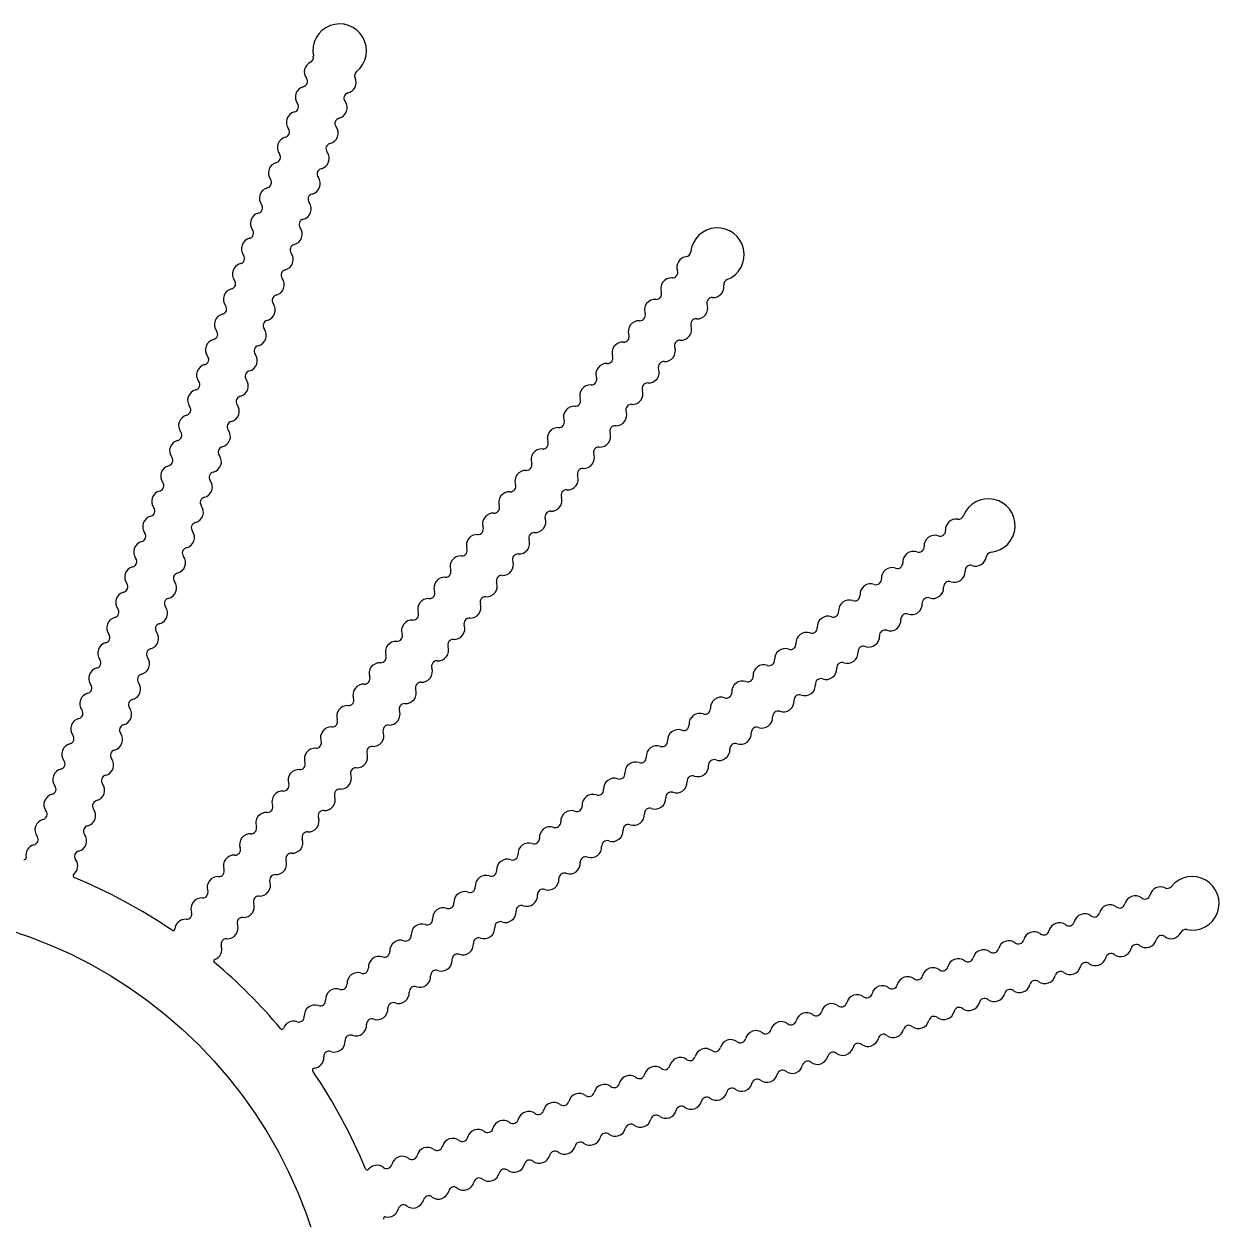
# Model space of a CAD drawing. Extents: x 1169.4 to 1249.4, y 450.2 to 530.2.
# Drawn here: x 1213.76 to 1247.18, y 494.47 to 527.89 of the extents above; entities that cross this region are included whole.
import ezdxf

# ---------------------------------------------------------------- set-up
doc = ezdxf.new("R2010")
doc.units = 0
doc.layers.get('0').update_dxf_attribs({"linetype": 'CONTINUOUS'})

msp = doc.modelspace()

# ---------------------------------------------------------------- linework, layer by layer
msp.add_circle((1209.442, 490.155), 13)
for centre, radius, start, end in [((1222.585, 527.14), 0.75, 309.1358, 191.7407), ((1221.897, 526.55), 0.3, 115.575, 216.883), ((1221.703, 526.956), 0.15, 295.575, 11.7407), ((1221.535, 526.281), 0.152, 282.4605, 35.9666), ((1222.746, 526.249), 0.3, 283.9929, 25.3024), ((1223.153, 526.441), 0.15, 129.1358, 205.3024), ((1221.646, 525.844), 0.3, 105.2427, 216.5865), ((1222.495, 525.542), 0.3, 284.2893, 35.6332), ((1222.857, 525.811), 0.152, 104.9093, 218.4154), ((1221.395, 525.137), 0.3, 104.2883, 216.5865), ((1221.284, 525.575), 0.152, 284.2883, 36.5865), ((1222.606, 525.105), 0.152, 104.2893, 216.5875), ((1221.144, 524.431), 0.3, 104.29, 216.5849), ((1221.033, 524.868), 0.152, 284.2851, 36.5865), ((1222.244, 524.836), 0.3, 284.2893, 36.5875), ((1222.355, 524.398), 0.152, 104.2893, 216.5907), ((1220.781, 524.161), 0.152, 284.2849, 36.5898), ((1221.993, 524.129), 0.3, 284.291, 36.5859), ((1220.893, 523.724), 0.3, 104.2901, 216.585), ((1222.104, 523.691), 0.152, 104.2861, 216.5909), ((1220.53, 523.455), 0.152, 284.2883, 36.5896), ((1221.742, 523.422), 0.3, 284.2909, 36.5858), ((1220.642, 523.017), 0.3, 104.2883, 216.5865), ((1221.853, 522.985), 0.152, 104.2863, 216.5875), ((1220.279, 522.748), 0.152, 284.2883, 36.5865), ((1221.49, 522.716), 0.3, 284.2893, 36.5875), ((1220.391, 522.311), 0.3, 104.2883, 216.5865), ((1221.602, 522.278), 0.152, 104.2893, 216.5875), ((1220.028, 522.041), 0.152, 284.2883, 36.5865), ((1221.239, 522.009), 0.3, 284.2893, 36.5875), ((1233.148, 521.438), 0.75, 291.5481, 174.1529), ((1220.14, 521.604), 0.3, 104.2883, 216.5865), ((1221.351, 521.572), 0.152, 104.2893, 216.5875), ((1219.777, 521.335), 0.152, 284.2883, 36.5865), ((1220.988, 521.302), 0.3, 284.2893, 36.5875), ((1232.315, 521.084), 0.3, 97.9873, 199.2953), ((1232.252, 521.53), 0.15, 277.9873, 354.1529), ((1219.889, 520.897), 0.3, 104.2883, 216.5865), ((1219.526, 520.628), 0.152, 284.2883, 36.5865), ((1220.737, 520.596), 0.3, 284.2893, 36.5875), ((1221.1, 520.865), 0.152, 104.2893, 216.5875), ((1231.862, 520.486), 0.3, 87.655, 198.9988), ((1231.888, 520.937), 0.152, 264.8727, 18.3788), ((1233.478, 520.6), 0.15, 111.5481, 187.7146), ((1219.637, 520.191), 0.3, 104.2883, 216.5865), ((1231.435, 520.339), 0.152, 266.7006, 18.9988), ((1233.033, 520.54), 0.3, 266.4051, 7.7146), ((1220.486, 519.889), 0.3, 284.2893, 36.5875), ((1220.849, 520.158), 0.152, 104.2893, 216.5875), ((1231.409, 519.888), 0.3, 86.7006, 198.9988), ((1232.58, 519.942), 0.3, 266.7016, 18.0454), ((1233.007, 520.089), 0.152, 87.3216, 200.8277), ((1219.386, 519.484), 0.3, 104.29, 216.5865), ((1219.275, 519.922), 0.152, 284.285, 36.5865), ((1230.982, 519.741), 0.152, 266.6974, 18.9988), ((1220.235, 519.182), 0.3, 284.2893, 36.5859), ((1220.597, 519.452), 0.152, 104.2893, 216.5909), ((1230.956, 519.291), 0.3, 86.7022, 198.9972), ((1232.127, 519.345), 0.3, 266.7016, 18.9998), ((1232.554, 519.492), 0.152, 86.7016, 198.9998), ((1219.135, 518.777), 0.3, 104.2883, 216.5846), ((1219.024, 519.215), 0.152, 284.2883, 36.5865), ((1230.529, 519.144), 0.152, 266.6972, 19.0021), ((1232.101, 518.894), 0.152, 86.7016, 199.003), ((1220.346, 518.745), 0.152, 104.2893, 216.5875), ((1230.503, 518.693), 0.3, 86.7023, 198.9973), ((1231.674, 518.747), 0.3, 266.7032, 18.9982), ((1218.884, 518.071), 0.3, 104.2899, 216.5847), ((1218.773, 518.508), 0.152, 284.2852, 36.5904), ((1219.984, 518.476), 0.3, 284.2913, 36.5875), ((1230.05, 518.095), 0.3, 86.7006, 198.9988), ((1230.076, 518.546), 0.152, 266.7006, 19.0019), ((1231.648, 518.296), 0.152, 86.6983, 199.0032), ((1220.095, 518.038), 0.152, 104.2854, 216.5907), ((1231.221, 518.149), 0.3, 266.7031, 18.9981), ((1218.522, 517.802), 0.152, 284.2847, 36.5903), ((1219.733, 517.769), 0.3, 284.2912, 36.5859), ((1229.597, 517.497), 0.3, 86.7006, 198.9988), ((1229.623, 517.948), 0.152, 266.7006, 18.9988), ((1231.195, 517.698), 0.152, 86.6985, 198.9998), ((1218.633, 517.364), 0.3, 104.2902, 216.5865), ((1219.844, 517.332), 0.152, 104.2856, 216.5912), ((1229.171, 517.35), 0.152, 266.7006, 18.9988), ((1230.768, 517.551), 0.3, 266.7016, 18.9998), ((1218.27, 517.095), 0.152, 284.2883, 36.5865), ((1219.482, 517.062), 0.3, 284.2893, 36.5857), ((1229.145, 516.9), 0.3, 86.7006, 198.9988), ((1230.315, 516.954), 0.3, 266.7016, 18.9998), ((1230.742, 517.101), 0.152, 86.7016, 198.9998), ((1218.382, 516.657), 0.3, 104.2883, 216.5844), ((1219.593, 516.625), 0.152, 104.2893, 216.5875), ((1228.718, 516.753), 0.152, 266.7006, 18.9988), ((1218.019, 516.388), 0.152, 284.2883, 36.5907), ((1219.231, 516.356), 0.3, 284.2914, 36.5875), ((1228.692, 516.302), 0.3, 86.7006, 198.9988), ((1229.862, 516.356), 0.3, 266.7016, 18.9998), ((1230.289, 516.503), 0.152, 86.7016, 198.9998), ((1218.131, 515.951), 0.3, 104.2883, 216.5865), ((1219.342, 515.918), 0.152, 104.2852, 216.5875), ((1228.265, 516.155), 0.152, 266.7006, 18.9988), ((1229.836, 515.905), 0.152, 86.7016, 198.9998), ((1217.768, 515.682), 0.152, 284.2883, 36.5865), ((1218.979, 515.649), 0.3, 284.2893, 36.5875), ((1228.239, 515.704), 0.3, 86.7006, 198.9988), ((1229.41, 515.758), 0.3, 266.7016, 18.9998), ((1217.88, 515.244), 0.3, 104.2883, 216.5865), ((1219.091, 515.212), 0.152, 104.2893, 216.5875), ((1227.786, 515.106), 0.3, 86.7023, 198.9988), ((1227.812, 515.557), 0.152, 266.6973, 18.9988), ((1229.384, 515.307), 0.152, 86.7016, 198.9998), ((1217.517, 514.975), 0.152, 284.2883, 36.5865), ((1218.728, 514.943), 0.3, 284.2893, 36.5875), ((1227.359, 514.959), 0.152, 266.7006, 18.9988), ((1228.957, 515.16), 0.3, 266.7016, 18.9998), ((1217.629, 514.537), 0.3, 104.2883, 216.5845), ((1227.333, 514.509), 0.3, 86.7006, 198.9968), ((1228.931, 514.71), 0.152, 86.7016, 199.0031), ((1217.266, 514.268), 0.152, 284.2835, 36.5907), ((1218.477, 514.236), 0.3, 284.2914, 36.5875), ((1218.84, 514.505), 0.152, 104.2893, 216.5875), ((1226.906, 514.362), 0.152, 266.6974, 19.0027), ((1228.504, 514.563), 0.3, 266.7016, 18.9981), ((1240.724, 513.862), 0.75, 275.8565, 158.4613), ((1217.377, 513.831), 0.3, 104.2908, 216.5842), ((1226.88, 513.911), 0.3, 86.7022, 198.9969), ((1228.051, 513.965), 0.3, 266.7036, 18.9998), ((1228.478, 514.112), 0.152, 86.7016, 198.9998), ((1239.826, 513.746), 0.3, 82.2957, 183.6037), ((1239.887, 514.192), 0.15, 262.2957, 338.4613), ((1218.226, 513.529), 0.3, 284.2917, 36.5851), ((1218.589, 513.798), 0.152, 104.2852, 216.5924), ((1226.453, 513.764), 0.152, 266.6969, 19.0025), ((1239.376, 513.72), 0.152, 249.1811, 2.6872), ((1217.126, 513.124), 0.3, 104.2905, 216.585), ((1217.015, 513.562), 0.152, 284.284, 36.5912), ((1226.427, 513.313), 0.3, 86.7025, 198.9988), ((1227.598, 513.367), 0.3, 266.7035, 18.9982), ((1228.025, 513.514), 0.152, 86.6977, 199.003), ((1239.229, 513.293), 0.3, 71.9634, 183.3072), ((1217.975, 512.823), 0.3, 284.2909, 36.5853), ((1218.338, 513.092), 0.152, 104.2846, 216.5919), ((1225.974, 512.716), 0.3, 86.7006, 198.9967), ((1226, 513.166), 0.152, 266.7006, 18.9988), ((1227.572, 512.916), 0.152, 86.6979, 199.0035), ((1238.631, 512.84), 0.3, 71.009, 183.3072), ((1238.778, 513.267), 0.152, 251.009, 3.3072), ((1240.816, 512.966), 0.15, 95.8565, 172.023), ((1216.875, 512.418), 0.3, 104.2883, 216.5846), ((1216.764, 512.855), 0.152, 284.2883, 36.5896), ((1227.145, 512.769), 0.3, 266.7016, 18.9979), ((1238.033, 512.387), 0.3, 71.0106, 183.3055), ((1238.18, 512.814), 0.152, 251.0058, 3.3072), ((1240.224, 512.602), 0.152, 71.6299, 185.1361), ((1240.37, 513.029), 0.3, 250.7135, 352.023), ((1218.087, 512.385), 0.152, 104.2862, 216.5875), ((1225.521, 512.118), 0.3, 86.7006, 198.9988), ((1225.547, 512.569), 0.152, 266.7006, 19.003), ((1227.119, 512.319), 0.152, 86.7016, 198.9998), ((1237.583, 512.361), 0.152, 251.0056, 3.3105), ((1239.773, 512.576), 0.3, 251.01, 2.3538), ((1216.624, 511.711), 0.3, 104.2883, 216.5865), ((1216.513, 512.148), 0.152, 284.2883, 36.5904), ((1217.724, 512.116), 0.3, 284.2913, 36.5875), ((1225.095, 511.971), 0.152, 266.7006, 18.9988), ((1226.692, 512.172), 0.3, 266.7037, 18.9998), ((1237.436, 511.934), 0.3, 71.0107, 183.3056), ((1239.175, 512.123), 0.3, 251.01, 3.3082), ((1239.626, 512.149), 0.152, 71.01, 183.3082), ((1217.835, 511.678), 0.152, 104.2855, 216.5875), ((1225.069, 511.52), 0.3, 86.7006, 198.9988), ((1226.239, 511.574), 0.3, 266.7016, 18.9998), ((1226.666, 511.721), 0.152, 86.6974, 198.9998), ((1236.838, 511.481), 0.3, 71.009, 183.3072), ((1236.985, 511.908), 0.152, 251.009, 3.3103), ((1238.577, 511.67), 0.3, 251.0116, 3.3066), ((1239.028, 511.696), 0.152, 71.01, 183.3114), ((1216.262, 511.442), 0.152, 284.2883, 36.5865), ((1217.473, 511.409), 0.3, 284.2893, 36.5875), ((1224.642, 511.373), 0.152, 266.7006, 18.9988), ((1236.24, 511.028), 0.3, 71.009, 183.3072), ((1236.387, 511.455), 0.152, 251.009, 3.3072), ((1238.43, 511.243), 0.152, 71.0067, 183.3116), ((1216.373, 511.004), 0.3, 104.2883, 216.5865), ((1217.584, 510.972), 0.152, 104.2893, 216.5875), ((1224.616, 510.922), 0.3, 86.7006, 198.9967), ((1225.786, 510.976), 0.3, 266.7016, 18.9998), ((1226.213, 511.123), 0.152, 86.7016, 198.9998), ((1235.79, 511.002), 0.152, 251.009, 3.3072), ((1237.98, 511.217), 0.3, 251.0115, 3.3065), ((1216.011, 510.735), 0.152, 284.2883, 36.5865), ((1217.222, 510.703), 0.3, 284.2893, 36.5875), ((1224.189, 510.775), 0.152, 266.6957, 19.0029), ((1225.76, 510.525), 0.152, 86.7016, 198.9998), ((1235.643, 510.575), 0.3, 71.009, 183.3072), ((1237.382, 510.764), 0.3, 251.01, 3.3082), ((1237.833, 510.79), 0.152, 71.0069, 183.3082), ((1216.122, 510.298), 0.3, 104.2883, 216.5865), ((1217.333, 510.265), 0.152, 104.2893, 216.5875), ((1224.163, 510.325), 0.3, 86.7031, 198.9964), ((1225.334, 510.378), 0.3, 266.7037, 18.9998), ((1235.045, 510.122), 0.3, 71.009, 183.3072), ((1235.192, 510.549), 0.152, 251.009, 3.3072), ((1236.784, 510.311), 0.3, 251.01, 3.3082), ((1237.235, 510.337), 0.152, 71.01, 183.3082), ((1215.759, 510.028), 0.152, 284.2883, 36.5865), ((1216.971, 509.996), 0.3, 284.2893, 36.5875), ((1223.71, 509.727), 0.3, 86.7028, 198.9973), ((1223.736, 510.178), 0.152, 266.6963, 19.0035), ((1225.308, 509.928), 0.152, 86.6975, 199.0047), ((1234.594, 510.096), 0.152, 251.009, 3.3072), ((1236.637, 509.884), 0.152, 71.01, 183.3082), ((1215.871, 509.591), 0.3, 104.2883, 216.5849), ((1217.082, 509.558), 0.152, 104.2893, 216.5875), ((1224.881, 509.781), 0.3, 266.704, 18.9973), ((1234.447, 509.67), 0.3, 71.009, 183.3072), ((1236.187, 509.858), 0.3, 251.01, 3.3082), ((1215.508, 509.322), 0.152, 284.2883, 36.5898), ((1216.72, 509.289), 0.3, 284.291, 36.5875), ((1223.257, 509.129), 0.3, 86.7006, 198.9969), ((1223.283, 509.58), 0.152, 266.7006, 19.0019), ((1224.855, 509.33), 0.152, 86.6969, 199.0041), ((1233.85, 509.217), 0.3, 71.0107, 183.3072), ((1233.997, 509.643), 0.152, 251.0057, 3.3072), ((1235.589, 509.405), 0.3, 251.01, 3.3082), ((1236.04, 509.431), 0.152, 71.01, 183.3082), ((1215.62, 508.884), 0.3, 104.2883, 216.5843), ((1216.831, 508.852), 0.152, 104.2861, 216.5875), ((1222.83, 508.982), 0.152, 266.7006, 19.0026), ((1224.428, 509.183), 0.3, 266.7031, 18.9976), ((1233.252, 508.764), 0.3, 71.009, 183.3052), ((1233.399, 509.19), 0.152, 251.009, 3.3072), ((1235.442, 508.978), 0.152, 71.01, 183.3082), ((1215.257, 508.615), 0.152, 284.2849, 36.591), ((1216.469, 508.583), 0.3, 284.2916, 36.5875), ((1222.804, 508.531), 0.3, 86.7006, 198.9988), ((1223.975, 508.585), 0.3, 266.7035, 18.9998), ((1224.402, 508.732), 0.152, 86.6985, 198.9998), ((1232.801, 508.738), 0.152, 251.0058, 3.3111), ((1234.844, 508.525), 0.152, 71.01, 183.3115), ((1234.991, 508.952), 0.3, 251.01, 3.3082), ((1215.369, 508.178), 0.3, 104.2901, 216.5865), ((1222.377, 508.384), 0.152, 266.7006, 18.9988), ((1232.654, 508.311), 0.3, 71.0106, 183.3053), ((1234.394, 508.499), 0.3, 251.01, 3.3065), ((1215.006, 507.909), 0.152, 284.2883, 36.5865), ((1216.217, 507.876), 0.3, 284.2893, 36.5858), ((1216.58, 508.145), 0.152, 104.2849, 216.591), ((1222.351, 507.934), 0.3, 86.7006, 198.9988), ((1223.522, 507.987), 0.3, 266.7016, 18.9998), ((1223.949, 508.134), 0.152, 86.6978, 198.9998), ((1232.057, 507.858), 0.3, 71.0109, 183.3072), ((1232.204, 508.285), 0.152, 251.0053, 3.3109), ((1233.796, 508.046), 0.3, 251.0119, 3.3082), ((1234.247, 508.072), 0.152, 71.01, 183.3082), ((1215.118, 507.471), 0.3, 104.2883, 216.5865), ((1221.924, 507.787), 0.152, 266.7006, 18.9988), ((1223.496, 507.537), 0.152, 86.7016, 198.9998), ((1231.459, 507.405), 0.3, 71.009, 183.3051), ((1231.606, 507.832), 0.152, 251.009, 3.3072), ((1233.649, 507.619), 0.152, 71.0061, 183.3113), ((1215.966, 507.169), 0.3, 284.2893, 36.5875), ((1216.329, 507.439), 0.152, 104.2893, 216.5875), ((1221.898, 507.336), 0.3, 86.7006, 198.9988), ((1223.069, 507.39), 0.3, 266.7016, 18.9998), ((1231.008, 507.379), 0.152, 251.009, 3.3114), ((1233.198, 507.593), 0.3, 251.0119, 3.3066), ((1214.866, 506.764), 0.3, 104.2883, 216.5865), ((1214.755, 507.202), 0.152, 284.2883, 36.5865), ((1221.445, 506.738), 0.3, 86.7006, 198.9972), ((1221.471, 507.189), 0.152, 266.7006, 18.9988), ((1223.043, 506.939), 0.152, 86.7016, 198.9998), ((1230.861, 506.952), 0.3, 71.009, 183.3072), ((1232.601, 507.14), 0.3, 251.01, 3.3063), ((1233.051, 507.166), 0.152, 71.0063, 183.3119), ((1216.078, 506.732), 0.152, 104.2893, 216.5875), ((1222.616, 506.792), 0.3, 266.7016, 18.9998), ((1230.264, 506.499), 0.3, 71.009, 183.3072), ((1230.411, 506.926), 0.152, 251.009, 3.3072), ((1232.003, 506.687), 0.3, 251.0121, 3.3082), ((1232.454, 506.713), 0.152, 71.01, 183.3082), ((1214.615, 506.058), 0.3, 104.2899, 216.5845), ((1214.504, 506.495), 0.152, 284.2853, 36.5865), ((1215.715, 506.463), 0.3, 284.2893, 36.5875), ((1220.993, 506.14), 0.3, 86.7006, 198.9966), ((1221.019, 506.591), 0.152, 266.7006, 19.0021), ((1222.59, 506.341), 0.152, 86.7016, 198.9998), ((1229.666, 506.046), 0.3, 71.009, 183.3051), ((1229.813, 506.473), 0.152, 251.009, 3.3072), ((1231.856, 506.26), 0.152, 71.0058, 183.3082), ((1215.827, 506.025), 0.152, 104.2893, 216.5906), ((1220.566, 505.993), 0.152, 266.6972, 19.0033), ((1222.163, 506.194), 0.3, 266.7032, 18.9998), ((1229.215, 506.02), 0.152, 251.0041, 3.3113), ((1231.405, 506.234), 0.3, 251.01, 3.3082), ((1214.253, 505.789), 0.152, 284.2842, 36.5905), ((1215.464, 505.756), 0.3, 284.2913, 36.586), ((1220.54, 505.543), 0.3, 86.7023, 198.9988), ((1221.711, 505.596), 0.3, 266.7038, 18.9998), ((1222.137, 505.743), 0.152, 86.6983, 198.9998), ((1229.068, 505.593), 0.3, 71.0115, 183.3048), ((1230.808, 505.781), 0.3, 251.01, 3.3082), ((1231.258, 505.807), 0.152, 71.01, 183.3082), ((1214.364, 505.351), 0.3, 104.2904, 216.5846), ((1215.576, 505.319), 0.152, 104.2853, 216.5916), ((1220.113, 505.396), 0.152, 266.7006, 18.9988), ((1228.471, 505.14), 0.3, 71.0112, 183.3056), ((1228.618, 505.567), 0.152, 251.0047, 3.3119), ((1230.21, 505.328), 0.3, 251.0121, 3.3082), ((1230.661, 505.354), 0.152, 71.01, 183.3082), ((1214.002, 505.082), 0.152, 284.2853, 36.5904), ((1215.213, 505.049), 0.3, 284.2913, 36.5855), ((1220.087, 504.945), 0.3, 86.7006, 198.9988), ((1221.258, 504.999), 0.3, 266.7016, 18.9981), ((1221.685, 505.146), 0.152, 86.6971, 199.0032), ((1227.873, 504.687), 0.3, 71.009, 183.3053), ((1228.02, 505.114), 0.152, 251.009, 3.3103), ((1230.063, 504.901), 0.152, 71.0058, 183.3131), ((1214.113, 504.644), 0.3, 104.2899, 192.3976), ((1215.325, 504.612), 0.152, 104.2855, 216.5906), ((1219.634, 504.347), 0.3, 86.7006, 198.9988), ((1219.66, 504.798), 0.152, 266.7006, 18.9988), ((1221.232, 504.548), 0.152, 86.7016, 198.9998), ((1227.422, 504.661), 0.152, 251.009, 3.311), ((1229.612, 504.875), 0.3, 251.0123, 3.3057), ((1213.771, 504.569), 0.05, 253.284, 12.3976), ((1214.962, 504.343), 0.3, 308.4757, 36.586), ((1220.805, 504.401), 0.3, 266.7016, 18.9998), ((1227.275, 504.234), 0.3, 71.009, 183.3072), ((1229.015, 504.422), 0.3, 251.0115, 3.306), ((1229.465, 504.448), 0.152, 71.0053, 183.3125), ((1215.18, 504.069), 0.05, 128.4757, 247.5909), ((1209.442, 490.155), 15, 55.6856, 67.5909), ((1219.181, 503.749), 0.3, 86.7021, 198.9968), ((1219.207, 504.2), 0.152, 266.6976, 18.9988), ((1220.779, 503.95), 0.152, 86.7016, 198.9998), ((1226.678, 503.781), 0.3, 71.009, 183.3072), ((1226.825, 504.208), 0.152, 251.009, 3.3072), ((1228.417, 503.969), 0.3, 251.0119, 3.3082), ((1228.868, 503.995), 0.152, 71.0069, 183.3082), ((1246.427, 503.298), 0.75, 258.2605, 140.8653), ((1218.754, 503.602), 0.152, 266.6965, 19.0028), ((1220.352, 503.803), 0.3, 266.7016, 18.9998), ((1226.227, 503.755), 0.152, 251.009, 3.3072), ((1228.27, 503.542), 0.152, 71.0062, 183.3082), ((1245.536, 503.459), 0.3, 64.6997, 166.0077), ((1245.728, 503.866), 0.15, 244.6997, 320.8653), ((1218.728, 503.152), 0.3, 86.7027, 198.9969), ((1220.326, 503.352), 0.152, 86.7016, 199.0028), ((1225.629, 503.302), 0.152, 251.009, 3.3072), ((1226.08, 503.328), 0.3, 71.009, 183.3072), ((1227.819, 503.516), 0.3, 251.01, 3.3082), ((1244.829, 503.208), 0.3, 54.3673, 165.7112), ((1245.098, 503.57), 0.152, 231.5851, 345.0912), ((1218.301, 503.005), 0.152, 266.6976, 19.0027), ((1219.899, 503.205), 0.3, 266.7036, 18.9983), ((1225.482, 502.875), 0.3, 71.009, 183.3056), ((1227.222, 503.063), 0.3, 251.01, 3.3082), ((1227.672, 503.089), 0.152, 71.01, 183.3082), ((1243.416, 502.706), 0.3, 53.4146, 165.7095), ((1243.685, 503.068), 0.152, 233.4098, 345.7112), ((1244.123, 502.957), 0.3, 53.413, 165.7112), ((1244.392, 503.319), 0.152, 233.413, 345.7112), ((1218.275, 502.554), 0.3, 86.7021, 174.7636), ((1219.446, 502.608), 0.3, 266.7035, 18.9977), ((1219.873, 502.755), 0.152, 86.6976, 199.0039), ((1224.885, 502.422), 0.3, 71.009, 183.3049), ((1225.031, 502.849), 0.152, 251.009, 3.3104), ((1227.075, 502.636), 0.152, 71.01, 183.3082), ((1242.709, 502.454), 0.3, 53.4147, 165.7096), ((1242.978, 502.817), 0.152, 233.4096, 345.7145), ((1217.927, 502.586), 0.05, 235.6856, 354.7636), ((1219.42, 502.157), 0.152, 86.6977, 199.0028), ((1224.434, 502.396), 0.152, 251.0056, 3.3117), ((1226.477, 502.183), 0.152, 71.01, 183.3082), ((1226.624, 502.61), 0.3, 251.01, 3.3082), ((1242.003, 502.203), 0.3, 53.413, 165.7112), ((1242.272, 502.566), 0.152, 233.413, 345.7143), ((1245.568, 502.248), 0.152, 54.0339, 167.54), ((1245.837, 502.61), 0.3, 233.1175, 334.427), ((1246.243, 502.416), 0.15, 78.2605, 154.427), ((1218.993, 502.01), 0.3, 290.8795, 18.9983), ((1224.287, 501.969), 0.3, 71.0107, 183.3072), ((1226.026, 502.157), 0.3, 251.0116, 3.3082), ((1240.589, 501.701), 0.3, 53.413, 165.7112), ((1240.859, 502.064), 0.152, 233.413, 345.7112), ((1241.296, 501.952), 0.3, 53.413, 165.7112), ((1241.565, 502.315), 0.152, 233.413, 345.7112), ((1244.424, 502.108), 0.3, 233.414, 345.7122), ((1244.862, 501.997), 0.152, 53.414, 165.7122), ((1245.131, 502.359), 0.3, 233.414, 344.7578), ((1219.118, 501.683), 0.05, 110.8795, 229.9921), ((1209.442, 490.155), 15, 39.9992, 49.9921), ((1223.689, 501.516), 0.3, 71.009, 183.3072), ((1223.836, 501.943), 0.152, 251.009, 3.3072), ((1225.429, 501.704), 0.3, 251.0122, 3.3082), ((1225.879, 501.73), 0.152, 71.0067, 183.3082), ((1239.883, 501.45), 0.3, 53.413, 165.7112), ((1240.152, 501.813), 0.152, 233.413, 345.7112), ((1243.448, 501.494), 0.152, 53.4107, 165.7156), ((1243.718, 501.857), 0.3, 233.4156, 345.7105), ((1244.155, 501.746), 0.152, 53.414, 165.7154), ((1223.092, 501.063), 0.3, 71.009, 183.3072), ((1223.238, 501.49), 0.152, 251.009, 3.3072), ((1225.282, 501.277), 0.152, 71.0055, 183.3116), ((1239.176, 501.199), 0.3, 53.413, 165.7112), ((1239.445, 501.562), 0.152, 233.413, 345.7112), ((1242.742, 501.243), 0.152, 53.4109, 165.7122), ((1243.011, 501.606), 0.3, 233.4155, 345.7105), ((1222.641, 501.037), 0.152, 251.006, 3.3072), ((1224.684, 500.824), 0.152, 71.01, 183.3082), ((1224.831, 501.251), 0.3, 251.01, 3.3064), ((1237.763, 500.697), 0.3, 53.413, 165.7092), ((1238.032, 501.059), 0.152, 233.413, 345.7112), ((1238.469, 500.948), 0.3, 53.4147, 165.7112), ((1238.739, 501.31), 0.152, 233.4096, 345.7112), ((1241.598, 501.104), 0.3, 233.414, 345.7122), ((1242.035, 500.992), 0.152, 53.414, 165.7122), ((1242.304, 501.355), 0.3, 233.414, 345.7122), ((1222.494, 500.61), 0.3, 71.0105, 183.3052), ((1224.233, 500.798), 0.3, 251.01, 3.3082), ((1237.056, 500.446), 0.3, 53.4146, 165.7093), ((1237.325, 500.808), 0.152, 233.4098, 345.7151), ((1240.622, 500.49), 0.152, 53.414, 165.7122), ((1240.891, 500.853), 0.3, 233.414, 345.7122), ((1241.328, 500.741), 0.152, 53.414, 165.7122), ((1221.896, 500.157), 0.3, 71.0111, 183.3052), ((1222.043, 500.584), 0.152, 251.0049, 3.3112), ((1223.636, 500.345), 0.3, 251.01, 3.3082), ((1224.086, 500.371), 0.152, 71.01, 183.3082), ((1236.35, 500.195), 0.3, 53.4148, 165.7112), ((1236.619, 500.557), 0.152, 233.4093, 345.7149), ((1239.915, 500.239), 0.152, 53.414, 165.7122), ((1240.184, 500.601), 0.3, 233.414, 345.7122), ((1221.298, 499.704), 0.3, 71.0105, 159.0853), ((1221.445, 500.131), 0.152, 251.006, 3.3111), ((1223.489, 499.918), 0.152, 71.01, 183.3112), ((1234.936, 499.692), 0.3, 53.413, 165.7112), ((1235.205, 500.055), 0.152, 233.413, 345.7153), ((1235.643, 499.943), 0.3, 53.413, 165.7091), ((1235.912, 500.306), 0.152, 233.413, 345.7112), ((1238.771, 500.099), 0.3, 233.414, 345.7105), ((1239.209, 499.988), 0.152, 53.414, 165.7155), ((1239.478, 500.35), 0.3, 233.414, 345.7122), ((1220.972, 499.829), 0.05, 219.9992, 339.0853), ((1223.038, 499.892), 0.3, 251.012, 3.3066), ((1234.23, 499.441), 0.3, 53.413, 165.7112), ((1234.499, 499.804), 0.152, 233.413, 345.7112), ((1237.795, 499.486), 0.152, 53.4101, 165.7153), ((1238.064, 499.848), 0.3, 233.4159, 345.7122), ((1238.502, 499.737), 0.152, 53.414, 165.7122), ((1222.44, 499.439), 0.3, 251.0119, 3.3061), ((1222.891, 499.465), 0.152, 71.006, 183.3123), ((1233.523, 499.19), 0.3, 53.413, 165.7091), ((1233.792, 499.553), 0.152, 233.413, 345.7112), ((1237.089, 499.234), 0.152, 53.4102, 165.7159), ((1237.358, 499.597), 0.3, 233.4158, 345.7106), ((1221.843, 498.986), 0.3, 275.2008, 3.3067), ((1222.293, 499.012), 0.152, 71.0061, 183.3112), ((1232.11, 498.688), 0.3, 53.4152, 165.7096), ((1232.379, 499.051), 0.152, 233.4086, 345.7159), ((1232.816, 498.939), 0.3, 53.4154, 165.7088), ((1233.085, 499.302), 0.152, 233.4081, 345.7153), ((1235.944, 499.095), 0.3, 233.4161, 345.7122), ((1236.382, 498.983), 0.152, 53.414, 165.7122), ((1236.651, 499.346), 0.3, 233.414, 345.7103), ((1221.874, 498.638), 0.05, 95.2008, 214.3056), ((1231.403, 498.437), 0.3, 53.413, 165.7093), ((1231.672, 498.799), 0.152, 233.413, 345.7143), ((1234.969, 498.481), 0.152, 53.414, 165.7122), ((1235.238, 498.844), 0.3, 233.414, 345.7122), ((1235.675, 498.732), 0.152, 53.4098, 165.7122), ((1209.442, 490.155), 15, 22.4093, 34.3056), ((1230.696, 498.186), 0.3, 53.413, 165.7112), ((1230.965, 498.548), 0.152, 233.413, 345.715), ((1234.262, 498.23), 0.152, 53.414, 165.7122), ((1234.531, 498.593), 0.3, 233.414, 345.7122), ((1229.283, 497.684), 0.3, 53.413, 165.7112), ((1229.552, 498.046), 0.152, 233.413, 345.7112), ((1229.99, 497.935), 0.3, 53.413, 165.7112), ((1230.259, 498.297), 0.152, 233.413, 345.7112), ((1233.118, 498.09), 0.3, 233.4163, 345.7097), ((1233.555, 497.979), 0.152, 53.4098, 165.717), ((1233.825, 498.341), 0.3, 233.416, 345.7122), ((1228.576, 497.432), 0.3, 53.413, 165.7095), ((1228.846, 497.795), 0.152, 233.413, 345.7112), ((1232.142, 497.477), 0.152, 53.4109, 165.7122), ((1232.411, 497.839), 0.3, 233.4155, 345.71), ((1232.849, 497.728), 0.152, 53.4093, 165.7165), ((1227.87, 497.181), 0.3, 53.413, 165.7089), ((1228.139, 497.544), 0.152, 233.413, 345.7144), ((1231.435, 497.226), 0.152, 53.4101, 165.7122), ((1231.705, 497.588), 0.3, 233.4159, 345.7122), ((1226.456, 496.679), 0.3, 53.413, 165.7112), ((1226.726, 497.042), 0.152, 233.413, 345.7112), ((1227.163, 496.93), 0.3, 53.4147, 165.7112), ((1227.432, 497.293), 0.152, 233.4095, 345.7157), ((1230.291, 497.086), 0.3, 233.414, 345.7122), ((1230.729, 496.974), 0.152, 53.414, 165.7122), ((1230.998, 497.337), 0.3, 233.414, 345.7122), ((1225.75, 496.428), 0.3, 53.413, 165.7112), ((1226.019, 496.791), 0.152, 233.413, 345.7112), ((1229.316, 496.472), 0.152, 53.414, 165.7122), ((1229.585, 496.835), 0.3, 233.414, 345.7122), ((1230.022, 496.723), 0.152, 53.414, 165.7122), ((1225.043, 496.177), 0.3, 53.4145, 165.7092), ((1225.312, 496.54), 0.152, 233.4099, 345.7112), ((1228.609, 496.221), 0.152, 53.4107, 165.7122), ((1228.878, 496.584), 0.3, 233.4156, 345.7122), ((1223.63, 495.675), 0.3, 53.4145, 141.5046), ((1223.899, 496.037), 0.152, 233.41, 345.715), ((1224.337, 495.926), 0.3, 53.4151, 165.7092), ((1224.606, 496.288), 0.152, 233.4089, 345.7152), ((1227.465, 496.081), 0.3, 233.414, 345.7104), ((1227.902, 495.97), 0.152, 53.4095, 165.7156), ((1228.171, 496.333), 0.3, 233.4162, 345.7122), ((1223.356, 495.893), 0.05, 202.4093, 321.5046), ((1226.758, 495.83), 0.3, 233.414, 345.7122), ((1227.196, 495.719), 0.152, 53.414, 165.7122), ((1225.782, 495.217), 0.152, 53.414, 165.7152), ((1226.051, 495.579), 0.3, 233.414, 345.7122), ((1226.489, 495.468), 0.152, 53.414, 165.7122), ((1224.638, 495.077), 0.3, 233.4159, 345.7101), ((1225.076, 494.966), 0.152, 53.41, 165.7163), ((1225.345, 495.328), 0.3, 233.416, 345.7106), ((1223.932, 494.826), 0.3, 257.6205, 345.7106), ((1224.369, 494.714), 0.152, 53.4101, 165.7152), ((1223.856, 494.484), 0.05, 77.6205, 196.7158)]:
    msp.add_arc(centre, radius, start, end)

doc.saveas('drawing.dxf')
